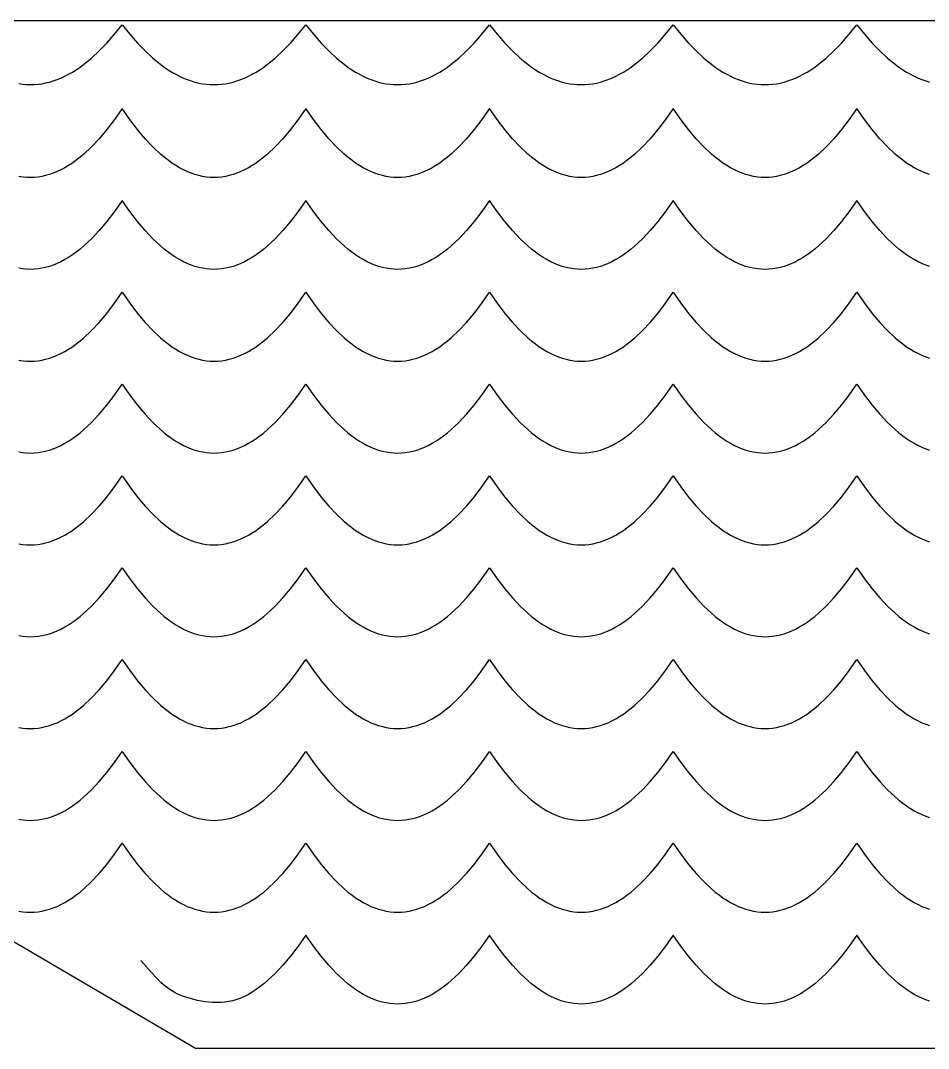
# Model space of a CAD drawing. Extents: x -831 to 1547, y -1426 to -385.
# Drawn here: x 245.9 to 290.4, y -806.3 to -755.9 of the extents above; entities that cross this region are included whole.
import ezdxf

# ---------------------------------------------------------------- set-up
doc = ezdxf.new("R2010")
doc.units = 0
doc.layers.add('CUT', color=18, linetype='CONTINUOUS')
doc.layers.add('ENGRAVE', color=1, linetype='CONTINUOUS')

msp = doc.modelspace()

# ---------------------------------------------------------------- linework, layer by layer
at = {"layer": 'CUT'}
msp.add_lwpolyline([(133.842, -800.452), (93.642, -800.452), (66.842, -800.452), (23.183, -800.452), (13.242, -806.259), (-67.158, -806.259), (-67.158, -755.894), (133.842, -755.894), (334.842, -755.894), (334.842, -806.26), (254.442, -806.259), (244.501, -800.452), (200.842, -800.452), (174.042, -800.452)], close=True, dxfattribs=at)
at = {"layer": 'ENGRAVE'}
for points in [[(245.779, -758.984), (245.967, -759.009), (246.154, -759.025), (246.342, -759.031), (246.529, -759.026), (246.717, -759.012), (246.904, -758.987), (247.092, -758.952), (247.279, -758.907), (247.467, -758.851), (247.654, -758.785), (247.842, -758.709), (248.029, -758.622), (248.217, -758.526), (248.404, -758.418), (248.592, -758.301), (248.779, -758.174), (248.967, -758.036), (249.342, -757.73), (249.717, -757.384), (250.092, -756.996), (250.467, -756.568), (250.842, -756.099), (251.217, -756.568), (251.592, -756.996), (251.967, -757.384), (252.342, -757.73), (252.717, -758.036), (252.904, -758.174), (253.092, -758.301), (253.279, -758.418), (253.467, -758.525), (253.654, -758.622), (253.842, -758.709), (254.029, -758.785), (254.217, -758.852), (254.404, -758.908), (254.592, -758.954), (254.779, -758.989), (254.967, -759.015), (255.154, -759.03), (255.342, -759.035), (255.529, -759.03), (255.717, -759.015), (255.904, -758.989), (256.092, -758.954), (256.279, -758.908), (256.467, -758.852), (256.654, -758.785), (256.842, -758.709), (257.029, -758.622), (257.217, -758.525), (257.404, -758.418), (257.592, -758.301), (257.779, -758.174), (257.967, -758.036), (258.342, -757.73), (258.717, -757.384), (259.092, -756.996), (259.467, -756.568), (259.842, -756.099), (260.217, -756.568), (260.592, -756.996), (260.967, -757.384), (261.342, -757.73), (261.717, -758.036), (261.904, -758.174), (262.092, -758.301), (262.279, -758.418), (262.467, -758.525), (262.654, -758.622), (262.842, -758.709), (263.029, -758.785), (263.217, -758.852), (263.404, -758.908), (263.592, -758.954), (263.779, -758.989), (263.967, -759.015), (264.154, -759.03), (264.342, -759.035), (264.529, -759.03), (264.717, -759.015), (264.904, -758.989), (265.092, -758.954), (265.279, -758.908), (265.467, -758.852), (265.654, -758.785), (265.842, -758.709), (266.029, -758.622), (266.217, -758.525), (266.404, -758.418), (266.592, -758.301), (266.779, -758.174), (266.967, -758.036), (267.342, -757.73), (267.717, -757.384), (268.092, -756.996), (268.467, -756.568), (268.842, -756.099), (269.217, -756.568), (269.592, -756.996), (269.967, -757.384), (270.342, -757.73), (270.717, -758.036), (270.904, -758.174), (271.092, -758.301), (271.279, -758.418), (271.467, -758.525), (271.654, -758.622), (271.842, -758.709), (272.029, -758.785), (272.217, -758.852), (272.404, -758.908), (272.592, -758.954), (272.779, -758.989), (272.967, -759.015), (273.154, -759.03), (273.342, -759.035), (273.529, -759.03), (273.717, -759.015), (273.904, -758.989), (274.092, -758.954), (274.279, -758.908), (274.467, -758.852), (274.654, -758.785), (274.842, -758.709), (275.029, -758.622), (275.217, -758.525), (275.404, -758.418), (275.592, -758.301), (275.779, -758.174), (275.967, -758.036), (276.342, -757.73), (276.717, -757.384), (277.092, -756.996), (277.467, -756.568), (277.842, -756.099), (278.217, -756.568), (278.592, -756.996), (278.967, -757.384), (279.342, -757.73), (279.717, -758.036), (279.904, -758.174), (280.092, -758.301), (280.279, -758.418), (280.467, -758.525), (280.654, -758.622), (280.842, -758.709), (281.029, -758.785), (281.217, -758.852), (281.404, -758.908), (281.592, -758.954), (281.779, -758.989), (281.967, -759.015), (282.154, -759.03), (282.342, -759.035), (282.529, -759.03), (282.717, -759.015), (282.904, -758.989), (283.092, -758.954), (283.279, -758.908), (283.467, -758.852), (283.654, -758.785), (283.842, -758.709), (284.029, -758.622), (284.217, -758.525), (284.404, -758.418), (284.592, -758.301), (284.779, -758.174), (284.967, -758.036), (285.342, -757.73), (285.717, -757.384), (286.092, -756.996), (286.467, -756.568), (286.842, -756.099), (287.217, -756.568), (287.592, -756.996), (287.967, -757.384), (288.342, -757.73), (288.717, -758.036), (288.904, -758.174), (289.092, -758.301), (289.279, -758.418), (289.467, -758.525), (289.654, -758.622), (289.842, -758.709), (290.029, -758.785), (290.217, -758.852), (290.404, -758.908)], [(290.404, -763.437), (290.217, -763.373), (290.029, -763.297), (289.842, -763.209), (289.654, -763.109), (289.467, -762.998), (289.279, -762.875), (289.092, -762.74), (288.904, -762.594), (288.717, -762.435), (288.342, -762.084), (287.967, -761.685), (287.592, -761.24), (287.217, -760.748), (286.842, -760.209), (286.467, -760.748), (286.092, -761.24), (285.717, -761.685), (285.342, -762.084), (284.967, -762.435), (284.779, -762.594), (284.592, -762.74), (284.404, -762.875), (284.217, -762.998), (284.029, -763.109), (283.842, -763.209), (283.654, -763.297), (283.467, -763.373), (283.279, -763.437), (283.092, -763.49), (282.904, -763.531), (282.717, -763.56), (282.529, -763.578), (282.342, -763.584), (282.154, -763.578), (281.967, -763.56), (281.779, -763.531), (281.592, -763.49), (281.404, -763.437), (281.217, -763.373), (281.029, -763.297), (280.842, -763.209), (280.654, -763.109), (280.467, -762.998), (280.279, -762.875), (280.092, -762.74), (279.904, -762.594), (279.717, -762.435), (279.342, -762.084), (278.967, -761.685), (278.592, -761.24), (278.217, -760.748), (277.842, -760.209), (277.467, -760.748), (277.092, -761.24), (276.717, -761.685), (276.342, -762.084), (275.967, -762.436), (275.779, -762.594), (275.592, -762.74), (275.404, -762.875), (275.217, -762.998), (275.029, -763.109), (274.842, -763.209), (274.654, -763.297), (274.467, -763.373), (274.279, -763.437), (274.092, -763.49), (273.904, -763.531), (273.717, -763.561), (273.529, -763.578), (273.342, -763.584), (273.154, -763.578), (272.967, -763.561), (272.779, -763.531), (272.592, -763.49), (272.404, -763.437), (272.217, -763.373), (272.029, -763.297), (271.842, -763.209), (271.654, -763.109), (271.467, -762.998), (271.279, -762.875), (271.092, -762.74), (270.904, -762.594), (270.717, -762.436), (270.342, -762.084), (269.967, -761.686), (269.592, -761.24), (269.217, -760.748), (268.842, -760.209), (268.467, -760.748), (268.092, -761.24), (267.717, -761.685), (267.342, -762.084), (266.967, -762.436), (266.779, -762.594), (266.592, -762.74), (266.404, -762.875), (266.217, -762.998), (266.029, -763.109), (265.842, -763.209), (265.654, -763.297), (265.467, -763.373), (265.279, -763.437), (265.092, -763.49), (264.904, -763.531), (264.717, -763.561), (264.529, -763.578), (264.342, -763.584), (264.154, -763.578), (263.967, -763.561), (263.779, -763.531), (263.592, -763.49), (263.404, -763.437), (263.217, -763.373), (263.029, -763.297), (262.842, -763.209), (262.654, -763.109), (262.467, -762.998), (262.279, -762.875), (262.092, -762.74), (261.904, -762.594), (261.717, -762.436), (261.342, -762.084), (260.967, -761.686), (260.592, -761.24), (260.217, -760.748), (259.842, -760.209), (259.467, -760.748), (259.092, -761.24), (258.717, -761.686), (258.342, -762.084), (257.967, -762.436), (257.779, -762.594), (257.592, -762.74), (257.404, -762.875), (257.217, -762.998), (257.029, -763.109), (256.842, -763.209), (256.654, -763.297), (256.467, -763.373), (256.279, -763.437), (256.092, -763.49), (255.904, -763.531), (255.717, -763.561), (255.529, -763.578), (255.342, -763.584), (255.154, -763.578), (254.967, -763.561), (254.779, -763.531), (254.592, -763.49), (254.404, -763.437), (254.217, -763.373), (254.029, -763.297), (253.842, -763.209), (253.654, -763.109), (253.467, -762.998), (253.279, -762.875), (253.092, -762.74), (252.904, -762.594), (252.717, -762.436), (252.342, -762.084), (251.967, -761.686), (251.592, -761.24), (251.217, -760.748), (250.842, -760.209), (250.467, -760.748), (250.092, -761.24), (249.717, -761.686), (249.342, -762.084), (248.967, -762.436), (248.779, -762.594), (248.592, -762.74), (248.404, -762.875), (248.217, -762.998), (248.029, -763.109), (247.842, -763.209), (247.654, -763.297), (247.467, -763.373), (247.279, -763.437), (247.092, -763.49), (246.904, -763.531), (246.717, -763.561), (246.529, -763.578), (246.342, -763.584), (246.154, -763.578), (245.967, -763.561), (245.779, -763.531)], [(290.404, -767.937), (290.217, -767.873), (290.029, -767.797), (289.842, -767.709), (289.654, -767.609), (289.467, -767.498), (289.279, -767.375), (289.092, -767.24), (288.904, -767.094), (288.717, -766.935), (288.342, -766.584), (287.967, -766.185), (287.592, -765.74), (287.217, -765.248), (286.842, -764.709), (286.467, -765.248), (286.092, -765.74), (285.717, -766.185), (285.342, -766.584), (284.967, -766.935), (284.779, -767.094), (284.592, -767.24), (284.404, -767.375), (284.217, -767.498), (284.029, -767.609), (283.842, -767.709), (283.654, -767.797), (283.467, -767.873), (283.279, -767.937), (283.092, -767.99), (282.904, -768.031), (282.717, -768.06), (282.529, -768.078), (282.342, -768.084), (282.154, -768.078), (281.967, -768.06), (281.779, -768.031), (281.592, -767.99), (281.404, -767.937), (281.217, -767.873), (281.029, -767.797), (280.842, -767.709), (280.654, -767.609), (280.467, -767.498), (280.279, -767.375), (280.092, -767.24), (279.904, -767.094), (279.717, -766.935), (279.342, -766.584), (278.967, -766.185), (278.592, -765.74), (278.217, -765.248), (277.842, -764.709), (277.467, -765.248), (277.092, -765.74), (276.717, -766.185), (276.342, -766.584), (275.967, -766.936), (275.779, -767.094), (275.592, -767.24), (275.404, -767.375), (275.217, -767.498), (275.029, -767.609), (274.842, -767.709), (274.654, -767.797), (274.467, -767.873), (274.279, -767.937), (274.092, -767.99), (273.904, -768.031), (273.717, -768.061), (273.529, -768.078), (273.342, -768.084), (273.154, -768.078), (272.967, -768.061), (272.779, -768.031), (272.592, -767.99), (272.404, -767.937), (272.217, -767.873), (272.029, -767.797), (271.842, -767.709), (271.654, -767.609), (271.467, -767.498), (271.279, -767.375), (271.092, -767.24), (270.904, -767.094), (270.717, -766.936), (270.342, -766.584), (269.967, -766.186), (269.592, -765.74), (269.217, -765.248), (268.842, -764.709), (268.467, -765.248), (268.092, -765.74), (267.717, -766.185), (267.342, -766.584), (266.967, -766.936), (266.779, -767.094), (266.592, -767.24), (266.404, -767.375), (266.217, -767.498), (266.029, -767.609), (265.842, -767.709), (265.654, -767.797), (265.467, -767.873), (265.279, -767.937), (265.092, -767.99), (264.904, -768.031), (264.717, -768.061), (264.529, -768.078), (264.342, -768.084), (264.154, -768.078), (263.967, -768.061), (263.779, -768.031), (263.592, -767.99), (263.404, -767.937), (263.217, -767.873), (263.029, -767.797), (262.842, -767.709), (262.654, -767.609), (262.467, -767.498), (262.279, -767.375), (262.092, -767.24), (261.904, -767.094), (261.717, -766.936), (261.342, -766.584), (260.967, -766.186), (260.592, -765.74), (260.217, -765.248), (259.842, -764.709), (259.467, -765.248), (259.092, -765.74), (258.717, -766.186), (258.342, -766.584), (257.967, -766.936), (257.779, -767.094), (257.592, -767.24), (257.404, -767.375), (257.217, -767.498), (257.029, -767.609), (256.842, -767.709), (256.654, -767.797), (256.467, -767.873), (256.279, -767.937), (256.092, -767.99), (255.904, -768.031), (255.717, -768.061), (255.529, -768.078), (255.342, -768.084), (255.154, -768.078), (254.967, -768.061), (254.779, -768.031), (254.592, -767.99), (254.404, -767.937), (254.217, -767.873), (254.029, -767.797), (253.842, -767.709), (253.654, -767.609), (253.467, -767.498), (253.279, -767.375), (253.092, -767.24), (252.904, -767.094), (252.717, -766.936), (252.342, -766.584), (251.967, -766.186), (251.592, -765.74), (251.217, -765.248), (250.842, -764.709), (250.467, -765.248), (250.092, -765.74), (249.717, -766.186), (249.342, -766.584), (248.967, -766.936), (248.779, -767.094), (248.592, -767.24), (248.404, -767.375), (248.217, -767.498), (248.029, -767.609), (247.842, -767.709), (247.654, -767.797), (247.467, -767.873), (247.279, -767.937), (247.092, -767.99), (246.904, -768.031), (246.717, -768.061), (246.529, -768.078), (246.342, -768.084), (246.154, -768.078), (245.967, -768.061), (245.779, -768.031)], [(245.78, -772.531), (245.967, -772.561), (246.155, -772.578), (246.342, -772.584), (246.529, -772.578), (246.717, -772.561), (246.904, -772.531), (247.092, -772.49), (247.28, -772.437), (247.467, -772.373), (247.655, -772.297), (247.842, -772.209), (248.03, -772.109), (248.217, -771.998), (248.405, -771.875), (248.592, -771.74), (248.78, -771.594), (248.967, -771.436), (249.342, -771.084), (249.717, -770.686), (250.092, -770.24), (250.467, -769.748), (250.842, -769.209), (251.217, -769.748), (251.592, -770.24), (251.967, -770.686), (252.342, -771.084), (252.717, -771.436), (252.904, -771.594), (253.092, -771.74), (253.28, -771.875), (253.467, -771.998), (253.655, -772.109), (253.842, -772.209), (254.03, -772.297), (254.217, -772.373), (254.405, -772.437), (254.592, -772.49), (254.78, -772.531), (254.967, -772.561), (255.155, -772.578), (255.342, -772.584), (255.529, -772.578), (255.717, -772.561), (255.904, -772.531), (256.092, -772.49), (256.28, -772.437), (256.467, -772.373), (256.655, -772.297), (256.842, -772.209), (257.03, -772.109), (257.217, -771.998), (257.405, -771.875), (257.592, -771.74), (257.78, -771.594), (257.967, -771.436), (258.342, -771.084), (258.717, -770.686), (259.092, -770.24), (259.467, -769.748), (259.842, -769.209), (260.217, -769.748), (260.592, -770.24), (260.967, -770.686), (261.342, -771.084), (261.717, -771.436), (261.904, -771.594), (262.092, -771.74), (262.28, -771.875), (262.467, -771.998), (262.655, -772.109), (262.842, -772.209), (263.03, -772.297), (263.217, -772.373), (263.405, -772.437), (263.592, -772.49), (263.78, -772.531), (263.967, -772.561), (264.155, -772.578), (264.342, -772.584), (264.529, -772.578), (264.717, -772.561), (264.904, -772.531), (265.092, -772.49), (265.28, -772.437), (265.467, -772.373), (265.655, -772.297), (265.842, -772.209), (266.03, -772.109), (266.217, -771.998), (266.405, -771.875), (266.592, -771.74), (266.78, -771.594), (266.967, -771.436), (267.342, -771.084), (267.717, -770.686), (268.092, -770.24), (268.467, -769.748), (268.842, -769.209), (269.217, -769.748), (269.592, -770.24), (269.967, -770.686), (270.342, -771.084), (270.717, -771.436), (270.904, -771.594), (271.092, -771.74), (271.28, -771.875), (271.467, -771.998), (271.655, -772.109), (271.842, -772.209), (272.03, -772.297), (272.217, -772.373), (272.405, -772.437), (272.592, -772.49), (272.78, -772.531), (272.967, -772.56), (273.155, -772.578), (273.342, -772.584), (273.529, -772.578), (273.717, -772.561), (273.904, -772.531), (274.092, -772.49), (274.28, -772.437), (274.467, -772.373), (274.655, -772.297), (274.842, -772.209), (275.03, -772.109), (275.217, -771.998), (275.405, -771.875), (275.592, -771.74), (275.78, -771.594), (275.967, -771.435), (276.342, -771.084), (276.717, -770.686), (277.092, -770.24), (277.467, -769.748), (277.842, -769.209), (278.217, -769.748), (278.592, -770.24), (278.967, -770.685), (279.342, -771.084), (279.717, -771.436), (279.904, -771.594), (280.092, -771.74), (280.28, -771.875), (280.467, -771.998), (280.655, -772.109), (280.842, -772.209), (281.03, -772.297), (281.217, -772.373), (281.405, -772.437), (281.592, -772.49), (281.78, -772.531), (281.967, -772.56), (282.155, -772.578), (282.342, -772.584), (282.529, -772.578), (282.717, -772.56), (282.904, -772.531), (283.092, -772.49), (283.28, -772.437), (283.467, -772.373), (283.655, -772.297), (283.842, -772.209), (284.03, -772.109), (284.217, -771.998), (284.405, -771.875), (284.592, -771.74), (284.78, -771.594), (284.967, -771.435), (285.342, -771.084), (285.717, -770.685), (286.092, -770.24), (286.467, -769.748), (286.842, -769.209), (287.217, -769.748), (287.592, -770.24), (287.967, -770.685), (288.342, -771.084), (288.717, -771.435), (288.904, -771.594), (289.092, -771.74), (289.28, -771.875), (289.467, -771.998), (289.655, -772.109), (289.842, -772.209), (290.03, -772.297), (290.217, -772.373), (290.405, -772.437)], [(245.78, -777.031), (245.967, -777.061), (246.155, -777.078), (246.342, -777.084), (246.529, -777.078), (246.717, -777.061), (246.904, -777.031), (247.092, -776.99), (247.28, -776.937), (247.467, -776.873), (247.655, -776.797), (247.842, -776.709), (248.03, -776.609), (248.217, -776.498), (248.405, -776.375), (248.592, -776.24), (248.78, -776.094), (248.967, -775.936), (249.342, -775.584), (249.717, -775.186), (250.092, -774.74), (250.467, -774.248), (250.842, -773.709), (251.217, -774.248), (251.592, -774.74), (251.967, -775.186), (252.342, -775.584), (252.717, -775.936), (252.904, -776.094), (253.092, -776.24), (253.28, -776.375), (253.467, -776.498), (253.655, -776.609), (253.842, -776.709), (254.03, -776.797), (254.217, -776.873), (254.405, -776.937), (254.592, -776.99), (254.78, -777.031), (254.967, -777.061), (255.155, -777.078), (255.342, -777.084), (255.529, -777.078), (255.717, -777.061), (255.904, -777.031), (256.092, -776.99), (256.28, -776.937), (256.467, -776.873), (256.655, -776.797), (256.842, -776.709), (257.03, -776.609), (257.217, -776.498), (257.405, -776.375), (257.592, -776.24), (257.78, -776.094), (257.967, -775.936), (258.342, -775.584), (258.717, -775.186), (259.092, -774.74), (259.467, -774.248), (259.842, -773.709), (260.217, -774.248), (260.592, -774.74), (260.967, -775.186), (261.342, -775.584), (261.717, -775.936), (261.904, -776.094), (262.092, -776.24), (262.28, -776.375), (262.467, -776.498), (262.655, -776.609), (262.842, -776.709), (263.03, -776.797), (263.217, -776.873), (263.405, -776.937), (263.592, -776.99), (263.78, -777.031), (263.967, -777.061), (264.155, -777.078), (264.342, -777.084), (264.529, -777.078), (264.717, -777.061), (264.904, -777.031), (265.092, -776.99), (265.28, -776.937), (265.467, -776.873), (265.655, -776.797), (265.842, -776.709), (266.03, -776.609), (266.217, -776.498), (266.405, -776.375), (266.592, -776.24), (266.78, -776.094), (266.967, -775.936), (267.342, -775.584), (267.717, -775.186), (268.092, -774.74), (268.467, -774.248), (268.842, -773.709), (269.217, -774.248), (269.592, -774.74), (269.967, -775.185), (270.342, -775.584), (270.717, -775.935), (270.904, -776.094), (271.092, -776.24), (271.28, -776.375), (271.467, -776.498), (271.655, -776.609), (271.842, -776.709), (272.03, -776.797), (272.217, -776.873), (272.405, -776.937), (272.592, -776.99), (272.78, -777.031), (272.967, -777.06), (273.155, -777.078), (273.342, -777.084), (273.529, -777.078), (273.717, -777.06), (273.904, -777.031), (274.092, -776.99), (274.28, -776.937), (274.467, -776.873), (274.655, -776.797), (274.842, -776.709), (275.03, -776.609), (275.217, -776.498), (275.405, -776.375), (275.592, -776.24), (275.78, -776.094), (275.967, -775.935), (276.342, -775.584), (276.717, -775.185), (277.092, -774.74), (277.467, -774.248), (277.842, -773.709), (278.217, -774.248), (278.592, -774.74), (278.967, -775.185), (279.342, -775.584), (279.717, -775.935), (279.904, -776.094), (280.092, -776.24), (280.28, -776.375), (280.467, -776.498), (280.655, -776.609), (280.842, -776.709), (281.03, -776.797), (281.217, -776.873), (281.405, -776.937), (281.592, -776.99), (281.78, -777.031), (281.967, -777.06), (282.155, -777.078), (282.342, -777.084), (282.529, -777.078), (282.717, -777.06), (282.904, -777.031), (283.092, -776.99), (283.28, -776.937), (283.467, -776.873), (283.655, -776.797), (283.842, -776.709), (284.03, -776.609), (284.217, -776.498), (284.405, -776.375), (284.592, -776.24), (284.78, -776.094), (284.967, -775.935), (285.342, -775.584), (285.717, -775.185), (286.092, -774.74), (286.467, -774.248), (286.842, -773.709), (287.217, -774.248), (287.592, -774.74), (287.967, -775.185), (288.342, -775.584), (288.717, -775.935), (288.904, -776.094), (289.092, -776.24), (289.28, -776.375), (289.467, -776.498), (289.655, -776.609), (289.842, -776.709), (290.03, -776.797), (290.217, -776.873), (290.405, -776.937)], [(245.78, -781.531), (245.967, -781.561), (246.155, -781.578), (246.342, -781.584), (246.529, -781.578), (246.717, -781.561), (246.904, -781.531), (247.092, -781.49), (247.28, -781.437), (247.467, -781.373), (247.655, -781.297), (247.842, -781.209), (248.03, -781.109), (248.217, -780.998), (248.405, -780.875), (248.592, -780.74), (248.78, -780.594), (248.967, -780.436), (249.342, -780.084), (249.717, -779.686), (250.092, -779.24), (250.467, -778.748), (250.842, -778.209), (251.217, -778.748), (251.592, -779.24), (251.967, -779.686), (252.342, -780.084), (252.717, -780.436), (252.904, -780.594), (253.092, -780.74), (253.28, -780.875), (253.467, -780.998), (253.655, -781.109), (253.842, -781.209), (254.03, -781.297), (254.217, -781.373), (254.405, -781.437), (254.592, -781.49), (254.78, -781.531), (254.967, -781.561), (255.155, -781.578), (255.342, -781.584), (255.529, -781.578), (255.717, -781.561), (255.904, -781.531), (256.092, -781.49), (256.28, -781.437), (256.467, -781.373), (256.655, -781.297), (256.842, -781.209), (257.03, -781.109), (257.217, -780.998), (257.405, -780.875), (257.592, -780.74), (257.78, -780.594), (257.967, -780.436), (258.342, -780.084), (258.717, -779.686), (259.092, -779.24), (259.467, -778.748), (259.842, -778.209), (260.217, -778.748), (260.592, -779.24), (260.967, -779.686), (261.342, -780.084), (261.717, -780.436), (261.904, -780.594), (262.092, -780.74), (262.28, -780.875), (262.467, -780.998), (262.655, -781.109), (262.842, -781.209), (263.03, -781.297), (263.217, -781.373), (263.405, -781.437), (263.592, -781.49), (263.78, -781.531), (263.967, -781.561), (264.155, -781.578), (264.342, -781.584), (264.529, -781.578), (264.717, -781.561), (264.904, -781.531), (265.092, -781.49), (265.28, -781.437), (265.467, -781.373), (265.655, -781.297), (265.842, -781.209), (266.03, -781.109), (266.217, -780.998), (266.405, -780.875), (266.592, -780.74), (266.78, -780.594), (266.967, -780.436), (267.342, -780.084), (267.717, -779.685), (268.092, -779.24), (268.467, -778.748), (268.842, -778.209), (269.217, -778.748), (269.592, -779.24), (269.967, -779.685), (270.342, -780.084), (270.717, -780.435), (270.904, -780.594), (271.092, -780.74), (271.28, -780.875), (271.467, -780.998), (271.655, -781.109), (271.842, -781.209), (272.03, -781.297), (272.217, -781.373), (272.405, -781.437), (272.592, -781.49), (272.78, -781.531), (272.967, -781.56), (273.155, -781.578), (273.342, -781.584), (273.529, -781.578), (273.717, -781.56), (273.904, -781.531), (274.092, -781.49), (274.28, -781.437), (274.467, -781.373), (274.655, -781.297), (274.842, -781.209), (275.03, -781.109), (275.217, -780.998), (275.405, -780.875), (275.592, -780.74), (275.78, -780.594), (275.967, -780.435), (276.342, -780.084), (276.717, -779.685), (277.092, -779.24), (277.467, -778.748), (277.842, -778.209), (278.217, -778.748), (278.592, -779.24), (278.967, -779.685), (279.342, -780.084), (279.717, -780.435), (279.904, -780.594), (280.092, -780.74), (280.28, -780.875), (280.467, -780.998), (280.655, -781.109), (280.842, -781.209), (281.03, -781.297), (281.217, -781.373), (281.405, -781.437), (281.592, -781.49), (281.78, -781.531), (281.967, -781.56), (282.155, -781.578), (282.342, -781.584), (282.529, -781.578), (282.717, -781.56), (282.904, -781.531), (283.092, -781.49), (283.28, -781.437), (283.467, -781.373), (283.655, -781.297), (283.842, -781.209), (284.03, -781.109), (284.217, -780.998), (284.405, -780.875), (284.592, -780.74), (284.78, -780.594), (284.967, -780.435), (285.342, -780.084), (285.717, -779.685), (286.092, -779.24), (286.467, -778.748), (286.842, -778.209), (287.217, -778.748), (287.592, -779.24), (287.967, -779.685), (288.342, -780.084), (288.717, -780.435), (288.904, -780.594), (289.092, -780.74), (289.28, -780.875), (289.467, -780.998), (289.655, -781.109), (289.842, -781.209), (290.03, -781.297), (290.217, -781.373), (290.405, -781.437)], [(245.78, -786.031), (245.967, -786.061), (246.155, -786.078), (246.342, -786.084), (246.529, -786.078), (246.717, -786.061), (246.904, -786.031), (247.092, -785.99), (247.28, -785.937), (247.467, -785.873), (247.655, -785.797), (247.842, -785.709), (248.03, -785.609), (248.217, -785.498), (248.405, -785.375), (248.592, -785.24), (248.78, -785.094), (248.967, -784.936), (249.342, -784.584), (249.717, -784.186), (250.092, -783.74), (250.467, -783.248), (250.842, -782.709), (251.217, -783.248), (251.592, -783.74), (251.967, -784.186), (252.342, -784.584), (252.717, -784.936), (252.904, -785.094), (253.092, -785.24), (253.28, -785.375), (253.467, -785.498), (253.655, -785.609), (253.842, -785.709), (254.03, -785.797), (254.217, -785.873), (254.405, -785.937), (254.592, -785.99), (254.78, -786.031), (254.967, -786.061), (255.155, -786.078), (255.342, -786.084), (255.529, -786.078), (255.717, -786.061), (255.904, -786.031), (256.092, -785.99), (256.28, -785.937), (256.467, -785.873), (256.655, -785.797), (256.842, -785.709), (257.03, -785.609), (257.217, -785.498), (257.405, -785.375), (257.592, -785.24), (257.78, -785.094), (257.967, -784.936), (258.342, -784.584), (258.717, -784.186), (259.092, -783.74), (259.467, -783.248), (259.842, -782.709), (260.217, -783.248), (260.592, -783.74), (260.967, -784.186), (261.342, -784.584), (261.717, -784.936), (261.904, -785.094), (262.092, -785.24), (262.28, -785.375), (262.467, -785.498), (262.655, -785.609), (262.842, -785.709), (263.03, -785.797), (263.217, -785.873), (263.405, -785.937), (263.592, -785.99), (263.78, -786.031), (263.967, -786.061), (264.155, -786.078), (264.342, -786.084), (264.529, -786.078), (264.717, -786.061), (264.904, -786.031), (265.092, -785.99), (265.28, -785.937), (265.467, -785.873), (265.655, -785.797), (265.842, -785.709), (266.03, -785.609), (266.217, -785.498), (266.405, -785.375), (266.592, -785.24), (266.78, -785.094), (266.967, -784.935), (267.342, -784.584), (267.717, -784.185), (268.092, -783.74), (268.467, -783.248), (268.842, -782.709), (269.217, -783.248), (269.592, -783.74), (269.967, -784.185), (270.342, -784.584), (270.717, -784.935), (270.904, -785.094), (271.092, -785.24), (271.28, -785.375), (271.467, -785.498), (271.655, -785.609), (271.842, -785.709), (272.03, -785.797), (272.217, -785.873), (272.405, -785.937), (272.592, -785.99), (272.78, -786.031), (272.967, -786.06), (273.155, -786.078), (273.342, -786.084), (273.529, -786.078), (273.717, -786.06), (273.904, -786.031), (274.092, -785.99), (274.28, -785.937), (274.467, -785.873), (274.655, -785.797), (274.842, -785.709), (275.03, -785.609), (275.217, -785.498), (275.405, -785.375), (275.592, -785.24), (275.78, -785.094), (275.967, -784.935), (276.342, -784.584), (276.717, -784.185), (277.092, -783.74), (277.467, -783.248), (277.842, -782.709), (278.217, -783.248), (278.592, -783.74), (278.967, -784.185), (279.342, -784.584), (279.717, -784.935), (279.904, -785.094), (280.092, -785.24), (280.28, -785.375), (280.467, -785.498), (280.655, -785.609), (280.842, -785.709), (281.03, -785.797), (281.217, -785.873), (281.405, -785.937), (281.592, -785.99), (281.78, -786.031), (281.967, -786.06), (282.155, -786.078), (282.342, -786.084), (282.529, -786.078), (282.717, -786.06), (282.904, -786.031), (283.092, -785.99), (283.28, -785.937), (283.467, -785.873), (283.655, -785.797), (283.842, -785.709), (284.03, -785.609), (284.217, -785.498), (284.405, -785.375), (284.592, -785.24), (284.78, -785.094), (284.967, -784.935), (285.342, -784.584), (285.717, -784.185), (286.092, -783.74), (286.467, -783.248), (286.842, -782.709), (287.217, -783.248), (287.592, -783.74), (287.967, -784.185), (288.342, -784.584), (288.717, -784.935), (288.904, -785.094), (289.092, -785.24), (289.28, -785.375), (289.467, -785.498), (289.655, -785.609), (289.842, -785.709), (290.03, -785.797), (290.217, -785.873), (290.405, -785.937)], [(245.78, -790.531), (245.967, -790.561), (246.155, -790.578), (246.342, -790.584), (246.529, -790.578), (246.717, -790.561), (246.904, -790.531), (247.092, -790.49), (247.28, -790.437), (247.467, -790.373), (247.655, -790.297), (247.842, -790.209), (248.03, -790.109), (248.217, -789.998), (248.405, -789.875), (248.592, -789.74), (248.78, -789.594), (248.967, -789.436), (249.342, -789.084), (249.717, -788.686), (250.092, -788.24), (250.467, -787.748), (250.842, -787.209), (251.217, -787.748), (251.592, -788.24), (251.967, -788.686), (252.342, -789.084), (252.717, -789.436), (252.904, -789.594), (253.092, -789.74), (253.28, -789.875), (253.467, -789.998), (253.655, -790.109), (253.842, -790.209), (254.03, -790.297), (254.217, -790.373), (254.405, -790.437), (254.592, -790.49), (254.78, -790.531), (254.967, -790.561), (255.155, -790.578), (255.342, -790.584), (255.529, -790.578), (255.717, -790.561), (255.904, -790.531), (256.092, -790.49), (256.28, -790.437), (256.467, -790.373), (256.655, -790.297), (256.842, -790.209), (257.03, -790.109), (257.217, -789.998), (257.405, -789.875), (257.592, -789.74), (257.78, -789.594), (257.967, -789.436), (258.342, -789.084), (258.717, -788.686), (259.092, -788.24), (259.467, -787.748), (259.842, -787.209), (260.217, -787.748), (260.592, -788.24), (260.967, -788.686), (261.342, -789.084), (261.717, -789.436), (261.904, -789.594), (262.092, -789.74), (262.28, -789.875), (262.467, -789.998), (262.655, -790.109), (262.842, -790.209), (263.03, -790.297), (263.217, -790.373), (263.405, -790.437), (263.592, -790.49), (263.78, -790.531), (263.967, -790.561), (264.155, -790.578), (264.342, -790.584), (264.529, -790.578), (264.717, -790.561), (264.904, -790.531), (265.092, -790.49), (265.28, -790.437), (265.467, -790.373), (265.655, -790.297), (265.842, -790.209), (266.03, -790.109), (266.217, -789.998), (266.405, -789.875), (266.592, -789.74), (266.78, -789.594), (266.967, -789.436), (267.342, -789.084), (267.717, -788.685), (268.092, -788.24), (268.467, -787.748), (268.842, -787.209), (269.217, -787.748), (269.592, -788.24), (269.967, -788.685), (270.342, -789.084), (270.717, -789.435), (270.904, -789.594), (271.092, -789.74), (271.28, -789.875), (271.467, -789.998), (271.655, -790.109), (271.842, -790.209), (272.03, -790.297), (272.217, -790.373), (272.405, -790.437), (272.592, -790.49), (272.78, -790.531), (272.967, -790.56), (273.155, -790.578), (273.342, -790.584), (273.529, -790.578), (273.717, -790.56), (273.904, -790.531), (274.092, -790.49), (274.28, -790.437), (274.467, -790.373), (274.655, -790.297), (274.842, -790.209), (275.03, -790.109), (275.217, -789.998), (275.405, -789.875), (275.592, -789.74), (275.78, -789.594), (275.967, -789.435), (276.342, -789.084), (276.717, -788.685), (277.092, -788.24), (277.467, -787.748), (277.842, -787.209), (278.217, -787.748), (278.592, -788.24), (278.967, -788.685), (279.342, -789.084), (279.717, -789.435), (279.904, -789.594), (280.092, -789.74), (280.28, -789.875), (280.467, -789.998), (280.655, -790.109), (280.842, -790.209), (281.03, -790.297), (281.217, -790.373), (281.405, -790.437), (281.592, -790.49), (281.78, -790.531), (281.967, -790.56), (282.155, -790.578), (282.342, -790.584), (282.529, -790.578), (282.717, -790.56), (282.904, -790.531), (283.092, -790.49), (283.28, -790.437), (283.467, -790.373), (283.655, -790.297), (283.842, -790.209), (284.03, -790.109), (284.217, -789.998), (284.405, -789.875), (284.592, -789.74), (284.78, -789.594), (284.967, -789.435), (285.342, -789.084), (285.717, -788.685), (286.092, -788.24), (286.467, -787.748), (286.842, -787.209), (287.217, -787.748), (287.592, -788.24), (287.967, -788.685), (288.342, -789.084), (288.717, -789.435), (288.904, -789.594), (289.092, -789.74), (289.28, -789.875), (289.467, -789.998), (289.655, -790.109), (289.842, -790.209), (290.03, -790.297), (290.217, -790.373), (290.405, -790.437)], [(245.78, -795.031), (245.967, -795.061), (246.155, -795.078), (246.342, -795.084), (246.529, -795.078), (246.717, -795.061), (246.904, -795.031), (247.092, -794.99), (247.28, -794.937), (247.467, -794.873), (247.655, -794.797), (247.842, -794.709), (248.03, -794.609), (248.217, -794.498), (248.405, -794.375), (248.592, -794.24), (248.78, -794.094), (248.967, -793.936), (249.342, -793.584), (249.717, -793.186), (250.092, -792.74), (250.467, -792.248), (250.842, -791.709), (251.217, -792.248), (251.592, -792.74), (251.967, -793.186), (252.342, -793.584), (252.717, -793.936), (252.904, -794.094), (253.092, -794.24), (253.28, -794.375), (253.467, -794.498), (253.655, -794.609), (253.842, -794.709), (254.03, -794.797), (254.217, -794.873), (254.405, -794.937), (254.592, -794.99), (254.78, -795.031), (254.967, -795.061), (255.155, -795.078), (255.342, -795.084), (255.529, -795.078), (255.717, -795.061), (255.904, -795.031), (256.092, -794.99), (256.28, -794.937), (256.467, -794.873), (256.655, -794.797), (256.842, -794.709), (257.03, -794.609), (257.217, -794.498), (257.405, -794.375), (257.592, -794.24), (257.78, -794.094), (257.967, -793.936), (258.342, -793.584), (258.717, -793.186), (259.092, -792.74), (259.467, -792.248), (259.842, -791.709), (260.217, -792.248), (260.592, -792.74), (260.967, -793.186), (261.342, -793.584), (261.717, -793.936), (261.904, -794.094), (262.092, -794.24), (262.28, -794.375), (262.467, -794.498), (262.655, -794.609), (262.842, -794.709), (263.03, -794.797), (263.217, -794.873), (263.405, -794.937), (263.592, -794.99), (263.78, -795.031), (263.967, -795.061), (264.155, -795.078), (264.342, -795.084), (264.529, -795.078), (264.717, -795.061), (264.904, -795.031), (265.092, -794.99), (265.28, -794.937), (265.467, -794.873), (265.655, -794.797), (265.842, -794.709), (266.03, -794.609), (266.217, -794.498), (266.405, -794.375), (266.592, -794.24), (266.78, -794.094), (266.967, -793.936), (267.342, -793.584), (267.717, -793.186), (268.092, -792.74), (268.467, -792.248), (268.842, -791.709), (269.217, -792.248), (269.592, -792.74), (269.967, -793.185), (270.342, -793.584), (270.717, -793.936), (270.904, -794.094), (271.092, -794.24), (271.28, -794.375), (271.467, -794.498), (271.655, -794.609), (271.842, -794.709), (272.03, -794.797), (272.217, -794.873), (272.405, -794.937), (272.592, -794.99), (272.78, -795.031), (272.967, -795.06), (273.155, -795.078), (273.342, -795.084), (273.529, -795.078), (273.717, -795.06), (273.904, -795.031), (274.092, -794.99), (274.28, -794.937), (274.467, -794.873), (274.655, -794.797), (274.842, -794.709), (275.03, -794.609), (275.217, -794.498), (275.405, -794.375), (275.592, -794.24), (275.78, -794.094), (275.967, -793.935), (276.342, -793.584), (276.717, -793.185), (277.092, -792.74), (277.467, -792.248), (277.842, -791.709), (278.217, -792.248), (278.592, -792.74), (278.967, -793.185), (279.342, -793.584), (279.717, -793.935), (279.904, -794.094), (280.092, -794.24), (280.28, -794.375), (280.467, -794.498), (280.655, -794.609), (280.842, -794.709), (281.03, -794.797), (281.217, -794.873), (281.405, -794.937), (281.592, -794.99), (281.78, -795.031), (281.967, -795.06), (282.155, -795.078), (282.342, -795.084), (282.529, -795.078), (282.717, -795.06), (282.904, -795.031), (283.092, -794.99), (283.28, -794.937), (283.467, -794.873), (283.655, -794.797), (283.842, -794.709), (284.03, -794.609), (284.217, -794.498), (284.405, -794.375), (284.592, -794.24), (284.78, -794.094), (284.967, -793.935), (285.342, -793.584), (285.717, -793.185), (286.092, -792.74), (286.467, -792.248), (286.842, -791.709), (287.217, -792.248), (287.592, -792.74), (287.967, -793.185), (288.342, -793.584), (288.717, -793.935), (288.904, -794.094), (289.092, -794.24), (289.28, -794.375), (289.467, -794.498), (289.655, -794.609), (289.842, -794.709), (290.03, -794.797), (290.217, -794.873), (290.405, -794.937)], [(245.78, -799.531), (245.967, -799.561), (246.155, -799.578), (246.342, -799.584), (246.529, -799.578), (246.717, -799.561), (246.904, -799.531), (247.092, -799.49), (247.28, -799.437), (247.467, -799.373), (247.655, -799.297), (247.842, -799.209), (248.03, -799.109), (248.217, -798.998), (248.405, -798.875), (248.592, -798.74), (248.78, -798.594), (248.967, -798.436), (249.342, -798.084), (249.717, -797.686), (250.092, -797.24), (250.467, -796.748), (250.842, -796.209), (251.217, -796.748), (251.592, -797.24), (251.967, -797.686), (252.342, -798.084), (252.717, -798.436), (252.904, -798.594), (253.092, -798.74), (253.28, -798.875), (253.467, -798.998), (253.655, -799.109), (253.842, -799.209), (254.03, -799.297), (254.217, -799.373), (254.405, -799.437), (254.592, -799.49), (254.78, -799.531), (254.967, -799.561), (255.155, -799.578), (255.342, -799.584), (255.529, -799.578), (255.717, -799.561), (255.904, -799.531), (256.092, -799.49), (256.28, -799.437), (256.467, -799.373), (256.655, -799.297), (256.842, -799.209), (257.03, -799.109), (257.217, -798.998), (257.405, -798.875), (257.592, -798.74), (257.78, -798.594), (257.967, -798.436), (258.342, -798.084), (258.717, -797.686), (259.092, -797.24), (259.467, -796.748), (259.842, -796.209), (260.217, -796.748), (260.592, -797.24), (260.967, -797.686), (261.342, -798.084), (261.717, -798.436), (261.904, -798.594), (262.092, -798.74), (262.28, -798.875), (262.467, -798.998), (262.655, -799.109), (262.842, -799.209), (263.03, -799.297), (263.217, -799.373), (263.405, -799.437), (263.592, -799.49), (263.78, -799.531), (263.967, -799.561), (264.155, -799.578), (264.342, -799.584), (264.529, -799.578), (264.717, -799.561), (264.904, -799.531), (265.092, -799.49), (265.28, -799.437), (265.467, -799.373), (265.655, -799.297), (265.842, -799.209), (266.03, -799.109), (266.217, -798.998), (266.405, -798.875), (266.592, -798.74), (266.78, -798.594), (266.967, -798.436), (267.342, -798.084), (267.717, -797.686), (268.092, -797.24), (268.467, -796.748), (268.842, -796.209), (269.217, -796.748), (269.592, -797.24), (269.967, -797.686), (270.342, -798.084), (270.717, -798.436), (270.904, -798.594), (271.092, -798.74), (271.28, -798.875), (271.467, -798.998), (271.655, -799.109), (271.842, -799.209), (272.03, -799.297), (272.217, -799.373), (272.405, -799.437), (272.592, -799.49), (272.78, -799.531), (272.967, -799.56), (273.155, -799.578), (273.342, -799.584), (273.529, -799.578), (273.717, -799.56), (273.904, -799.531), (274.092, -799.49), (274.28, -799.437), (274.467, -799.373), (274.655, -799.297), (274.842, -799.209), (275.03, -799.109), (275.217, -798.998), (275.405, -798.875), (275.592, -798.74), (275.78, -798.594), (275.967, -798.435), (276.342, -798.084), (276.717, -797.685), (277.092, -797.24), (277.467, -796.748), (277.842, -796.209), (278.217, -796.748), (278.592, -797.24), (278.967, -797.685), (279.342, -798.084), (279.717, -798.435), (279.904, -798.594), (280.092, -798.74), (280.28, -798.875), (280.467, -798.998), (280.655, -799.109), (280.842, -799.209), (281.03, -799.297), (281.217, -799.373), (281.405, -799.437), (281.592, -799.49), (281.78, -799.531), (281.967, -799.56), (282.155, -799.578), (282.342, -799.584), (282.529, -799.578), (282.717, -799.56), (282.904, -799.531), (283.092, -799.49), (283.28, -799.437), (283.467, -799.373), (283.655, -799.297), (283.842, -799.209), (284.03, -799.109), (284.217, -798.998), (284.405, -798.875), (284.592, -798.74), (284.78, -798.594), (284.967, -798.435), (285.342, -798.084), (285.717, -797.685), (286.092, -797.24), (286.467, -796.748), (286.842, -796.209), (287.217, -796.748), (287.592, -797.24), (287.967, -797.685), (288.342, -798.084), (288.717, -798.435), (288.904, -798.594), (289.092, -798.74), (289.28, -798.875), (289.467, -798.998), (289.655, -799.109), (289.842, -799.209), (290.03, -799.297), (290.217, -799.373), (290.405, -799.437)], [(290.404, -803.938), (290.217, -803.873), (290.029, -803.797), (289.842, -803.709), (289.654, -803.609), (289.467, -803.498), (289.279, -803.375), (289.092, -803.24), (288.904, -803.094), (288.717, -802.936), (288.342, -802.584), (287.967, -802.186), (287.592, -801.74), (287.217, -801.248), (286.842, -800.709), (286.467, -801.248), (286.092, -801.74), (285.717, -802.186), (285.342, -802.584), (284.967, -802.936), (284.779, -803.094), (284.592, -803.24), (284.404, -803.375), (284.217, -803.498), (284.029, -803.609), (283.842, -803.709), (283.654, -803.797), (283.467, -803.873), (283.279, -803.938), (283.092, -803.99), (282.904, -804.031), (282.717, -804.061), (282.529, -804.078), (282.342, -804.084), (282.154, -804.078), (281.967, -804.061), (281.779, -804.031), (281.592, -803.99), (281.404, -803.938), (281.217, -803.873), (281.029, -803.797), (280.842, -803.709), (280.654, -803.609), (280.467, -803.498), (280.279, -803.375), (280.092, -803.24), (279.904, -803.094), (279.717, -802.936), (279.342, -802.584), (278.967, -802.186), (278.592, -801.74), (278.217, -801.248), (277.842, -800.709), (277.467, -801.248), (277.092, -801.74), (276.717, -802.186), (276.342, -802.584), (275.967, -802.936), (275.779, -803.094), (275.592, -803.24), (275.404, -803.375), (275.217, -803.498), (275.029, -803.609), (274.842, -803.709), (274.654, -803.797), (274.467, -803.873), (274.279, -803.938), (274.092, -803.99), (273.904, -804.031), (273.717, -804.061), (273.529, -804.078), (273.342, -804.084), (273.154, -804.078), (272.967, -804.061), (272.779, -804.031), (272.592, -803.99), (272.404, -803.938), (272.217, -803.873), (272.029, -803.797), (271.842, -803.709), (271.654, -803.609), (271.467, -803.498), (271.279, -803.375), (271.092, -803.24), (270.904, -803.094), (270.717, -802.936), (270.342, -802.584), (269.967, -802.186), (269.592, -801.74), (269.217, -801.248), (268.842, -800.709), (268.467, -801.248), (268.092, -801.74), (267.717, -802.186), (267.342, -802.584), (266.967, -802.936), (266.779, -803.094), (266.592, -803.24), (266.404, -803.375), (266.217, -803.498), (266.029, -803.609), (265.842, -803.709), (265.654, -803.797), (265.467, -803.873), (265.279, -803.938), (265.092, -803.99), (264.904, -804.031), (264.717, -804.061), (264.529, -804.078), (264.342, -804.084), (264.154, -804.078), (263.967, -804.061), (263.779, -804.031), (263.592, -803.99), (263.404, -803.938), (263.217, -803.873), (263.029, -803.797), (262.842, -803.709), (262.654, -803.609), (262.467, -803.498), (262.279, -803.375), (262.092, -803.24), (261.904, -803.094), (261.717, -802.936), (261.342, -802.584), (260.967, -802.186), (260.592, -801.74), (260.217, -801.248), (259.842, -800.709), (259.467, -801.248), (259.092, -801.74), (258.717, -802.186), (258.342, -802.584), (257.967, -802.936), (257.779, -803.094), (257.592, -803.24), (257.404, -803.375), (257.217, -803.498), (257.029, -803.609), (256.842, -803.709), (256.748, -803.754), (256.653, -803.795), (256.557, -803.832), (256.461, -803.865), (256.364, -803.894), (256.266, -803.92), (256.07, -803.961), (255.874, -803.99), (255.677, -804.006), (255.48, -804.012), (255.285, -804.007), (255.091, -803.993), (254.9, -803.97), (254.712, -803.94), (254.527, -803.903), (254.173, -803.814), (253.842, -803.709), (253.687, -803.65), (253.538, -803.583), (253.395, -803.508), (253.257, -803.426), (253.124, -803.337), (252.994, -803.241), (252.868, -803.138), (252.744, -803.028), (252.501, -802.791), (252.26, -802.53), (251.761, -801.947)]]:
    msp.add_lwpolyline(points, dxfattribs=at)

doc.saveas('drawing.dxf')
